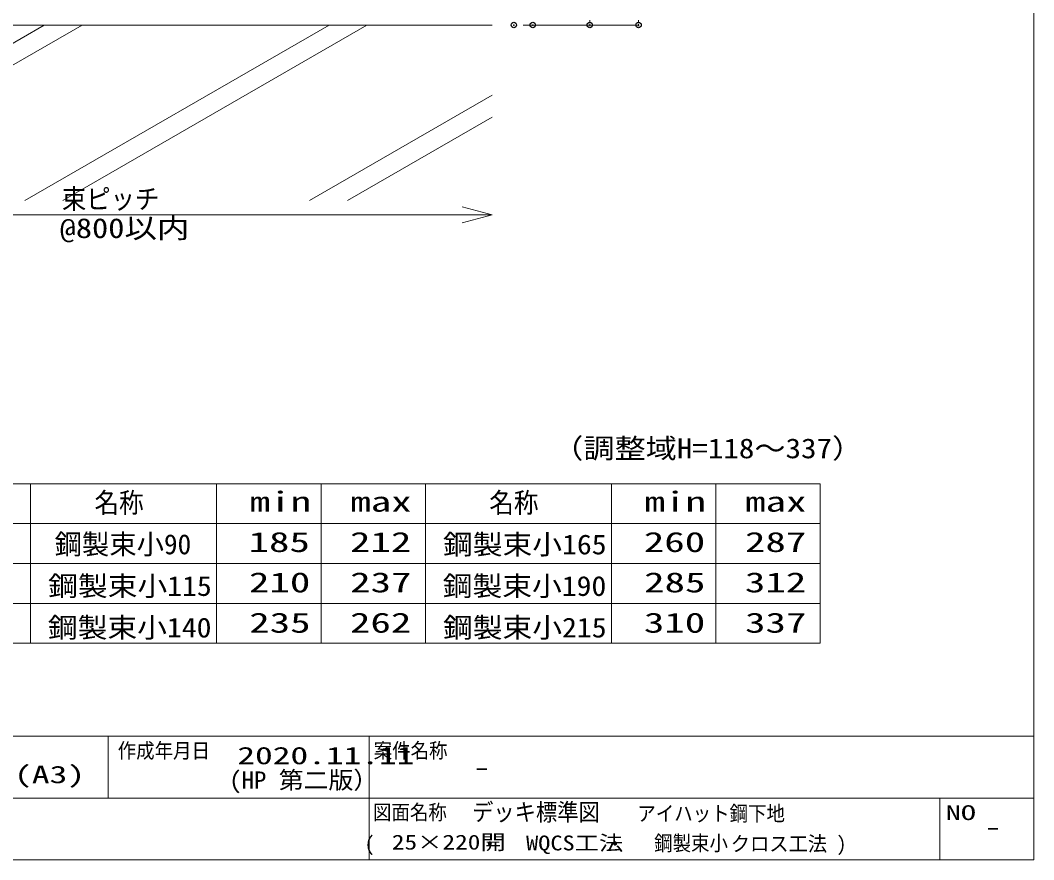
# Model space of a CAD drawing. Units: millimetres, scale not verified. Extents: x -12715 to 12220, y -3398 to 4210.
# Drawn here: x 1885 to 2419, y 2231 to 2673 of the extents above; entities that cross this region are included whole.
import ezdxf
from ezdxf.enums import TextEntityAlignment as Align

# ---------------------------------------------------------------- set-up
doc = ezdxf.new("R2010")
doc.units = ezdxf.units.MM
doc.header["$LTSCALE"] = 5.7
doc.header["$PDMODE"] = 32
doc.header["$PDSIZE"] = 2.85
for name, color, linetype, lineweight in [('0-0_図枠', 7, 'Continuous', 9), ('0-2_文字', 4, 'Continuous', 9), ('0-3_寸法', 7, 'Continuous', 9), ('0-4_一般', 4, 'Continuous', 9), ('0-7_0', 7, 'Continuous', 9)]:
    doc.layers.add(name, color=color, linetype=linetype, lineweight=lineweight)
doc.layers.add('0-8_DEFPOINTS', color=7, linetype='Continuous')
doc.styles.add('ＭＳ ゴシック', font='')
doc.styles.get('ＭＳ ゴシック').set_extended_font_data('MS Gothic')

# ---------------------------------------------------------------- blocks, each defined once
blk = doc.blocks.new('シンボル-35')
at = {"layer": '0-0_図枠', "style": 'ＭＳ ゴシック'}
for s, width, p in [('2020.11.11', 1.5, (141, 131.7)), ('(HP 第二版）', 1.05, (-30.6, -385.3))]:
    blk.add_text(s, height=365.7, dxfattribs=dict(at, width=width)).set_placement(p, align=Align.BOTTOM_LEFT)
blk = doc.blocks.new('グループ-53-1')
at = {"layer": '0-3_寸法', "color": 4}
blk.add_line((74646.5, -13981.4), (46086.5, -13981.4), dxfattribs=at)
blk.add_lwpolyline([(74011.5, -13811.3), (74646.5, -13981.4), (74011.5, -14151.6)], dxfattribs=at)
at = {"layer": '0-3_寸法', "color": 4, "style": 'ＭＳ ゴシック'}
for s, width, p in [('束ピッチ', 0.9, (65578.3, -13979.2)), ('@800以内', 1.2, (65531.4, -14594.9))]:
    blk.add_text(s, height=417.9, dxfattribs=dict(at, width=width)).set_placement(p, align=Align.BOTTOM_LEFT)
blk = doc.blocks.new('_DOT')
at = {"layer": '0-7_0'}
for p, q in [((-20, 0), (-40, 0)), ((-10, 0), (10, 0))]:
    blk.add_line(p, q, dxfattribs=at)

msp = doc.modelspace()

# ---------------------------------------------------------------- linework, layer by layer
at = {"layer": '0-0_図枠'}
for p, q in [((1931.483, 2263.311), (1931.483, 2295.811)), ((2068.983, 2295.811), (2068.983, 2230.811)), ((1793.983, 2263.311), (2068.983, 2263.311)), ((2068.983, 2263.311), (2418.983, 2263.311)), ((2369.534, 2263.311), (2369.534, 2230.811))]:
    msp.add_line(p, q, dxfattribs=at)
at = {"layer": '0-0_図枠', "color": 5}
for points in [[(418.984, 3595.811), (2418.984, 3595.811), (2418.984, 2295.811), (418.984, 2295.811)], [(418.983, 2295.811), (2418.983, 2295.811), (2418.983, 2230.811), (418.983, 2230.811)]]:
    msp.add_lwpolyline(points, close=True, dxfattribs=at)
at = {"layer": '0-2_文字', "color": 3}
for p, q in [((1682.357, 2428.845), (2306.52, 2428.845)), ((1890.52, 2428.845), (1890.52, 2344.845)), ((1988.52, 2428.845), (1988.52, 2344.845)), ((2098.52, 2428.845), (2098.52, 2344.845)), ((2196.52, 2428.845), (2196.52, 2344.845)), ((2306.52, 2428.845), (2306.52, 2344.845)), ((1682.357, 2407.845), (2306.52, 2407.845)), ((1682.357, 2344.845), (2306.52, 2344.845))]:
    msp.add_line(p, q, dxfattribs=at)
at = {"layer": '0-2_文字'}
for p, q in [((2043.587, 2428.845), (2043.587, 2344.845)), ((2251.587, 2428.845), (2251.587, 2344.845)), ((1682.357, 2386.845), (2306.52, 2386.845)), ((1682.357, 2365.845), (2306.52, 2365.845))]:
    msp.add_line(p, q, dxfattribs=at)
at = {"layer": '0-3_寸法'}
for p, q in [((2150.108, 2670.464), (2185.108, 2670.464)), ((2160.108, 2670.464), (2210.811, 2670.464))]:
    msp.add_line(p, q, dxfattribs=at)
at = {"layer": '0-4_一般', "color": 3}
msp.add_line((1419.749, 2670.464), (2133.749, 2670.464), dxfattribs=at)
at = {"layer": '0-4_一般'}
for p, q in [((1897.749, 2670.464), (1737.534, 2577.964)), ((1917.749, 2670.464), (1757.534, 2577.964)), ((2047.749, 2670.464), (1887.534, 2577.964)), ((2067.749, 2670.464), (1907.534, 2577.964)), ((2133.749, 2633.513), (2037.534, 2577.964)), ((2133.749, 2621.966), (2057.534, 2577.964))]:
    msp.add_line(p, q, dxfattribs=at)
at = {"layer": '0-8_DEFPOINTS'}
for p in [(2145.108, 2670.464), (2155.108, 2670.464), (2185.108, 2670.464), (2210.811, 2670.464)]:
    msp.add_point(p, dxfattribs=at)

# ---------------------------------------------------------------- block references
at = {"layer": '0-0_図枠', "xscale": 0.025, "yscale": 0.025}
msp.add_blockref('シンボル-35', (1995.933, 2275.075), dxfattribs=at)
at = {"layer": '0-3_寸法', "xscale": 0.06259308, "yscale": 0.06259308, "rotation": 270}
for p in [(2185.108, 2670.464), (2210.811, 2670.464)]:
    msp.add_blockref('_DOT', p, dxfattribs=at)
at = {"layer": '0-3_寸法', "xscale": 0.025, "yscale": 0.025}
msp.add_blockref('グループ-53-1', (267.586, 2920), dxfattribs=at)

# ---------------------------------------------------------------- texts
at = {"layer": '0-0_図枠', "color": 1, "style": 'ＭＳ ゴシック', "width": 0.9}
for s, p in [('作成年月日', (1936.447, 2281.938)), ('案件名称', (2071.282, 2281.979)), ('図面名称', (2070.909, 2249.479))]:
    msp.add_text(s, height=7.918, dxfattribs=at).set_placement(p, align=Align.BOTTOM_LEFT)
at = {"layer": '0-0_図枠', "style": 'ＭＳ ゴシック'}
for s, height, width, p in [('S=1:5(A3)', 9.142, 1.5, (1835.246, 2268.393)), ('-', 9.142, 1.5, (2123.62, 2272.197)), (' デッキ標準図', 9.142, 0.9, (2117.497, 2248.583)), ('アイハット鋼下地', 7.918, 0.9, (2210.172, 2248.834)), ('NO', 7.836, 1.5, (2372.592, 2249.326)), ('(  \u3000   \u3000\u3000・ \u3000\u3000\u3000\u3000\u3000・ \u3000\u3000\u3000\u3000\u3000クロス工法 )', 7.836, 0.95, (2066.547, 2232.955)), ('25×220開', 7.836, 1.25, (2080.85, 2233.793)), ('WQCS工法', 7.836, 1.2, (2151.562, 2233.371)), ('鋼製束小', 7.918, 0.9, (2219.02, 2233.206)), ('-', 9.142, 1.5, (2392.911, 2240.858))]:
    msp.add_text(s, height=height, dxfattribs=dict(at, width=width)).set_placement(p, align=Align.BOTTOM_LEFT)
at = {"layer": '0-2_文字', "style": 'ＭＳ ゴシック'}
for s, height, width, p in [('（調整域H=118～337）', 10.45, 1.15, (2165.383, 2439.13)), ('名称', 10.56, 0.9, (1924.181, 2410.426)), ('min', 10.56, 1.5, (2005.956, 2410.977)), ('名称', 10.56, 0.9, (2132.181, 2410.426)), ('min', 10.56, 1.5, (2213.956, 2410.977)), ('max', 10.56, 1.5, (2058.963, 2410.977)), ('max', 10.56, 1.5, (2266.963, 2410.977)), ('185', 10.56, 1.5, (2005.374, 2389.721)), ('212', 10.56, 1.5, (2058.8, 2389.721)), ('鋼製束小165', 10.45, 1.1, (2107.797, 2388.527)), ('260', 10.56, 1.5, (2213.593, 2389.721)), ('287', 10.56, 1.5, (2266.882, 2389.721)), ('鋼製束小115', 10.45, 1.1, (1899.797, 2366.628)), ('210', 10.56, 1.5, (2005.593, 2368.464)), ('237', 10.56, 1.5, (2058.882, 2368.464)), ('鋼製束小190', 10.45, 1.1, (2107.657, 2366.628)), ('285', 10.56, 1.5, (2213.733, 2368.464)), ('312', 10.56, 1.5, (2266.827, 2368.464)), ('鋼製束小140', 10.45, 1.1, (1899.657, 2344.729)), ('235', 10.56, 1.5, (2005.733, 2347.208)), ('262', 10.56, 1.5, (2058.8, 2347.208)), ('鋼製束小215', 10.45, 1.1, (2107.797, 2344.729)), ('310', 10.56, 1.5, (2213.62, 2347.208)), ('337', 10.56, 1.5, (2266.909, 2347.208))]:
    msp.add_text(s, height=height, dxfattribs=dict(at, width=width)).set_placement(p, align=Align.BOTTOM_LEFT)
msp.add_text('鋼製束小90', height=10.56, dxfattribs=at).set_placement((1903.188, 2388.527), align=Align.BOTTOM_LEFT)

doc.saveas('drawing.dxf')
